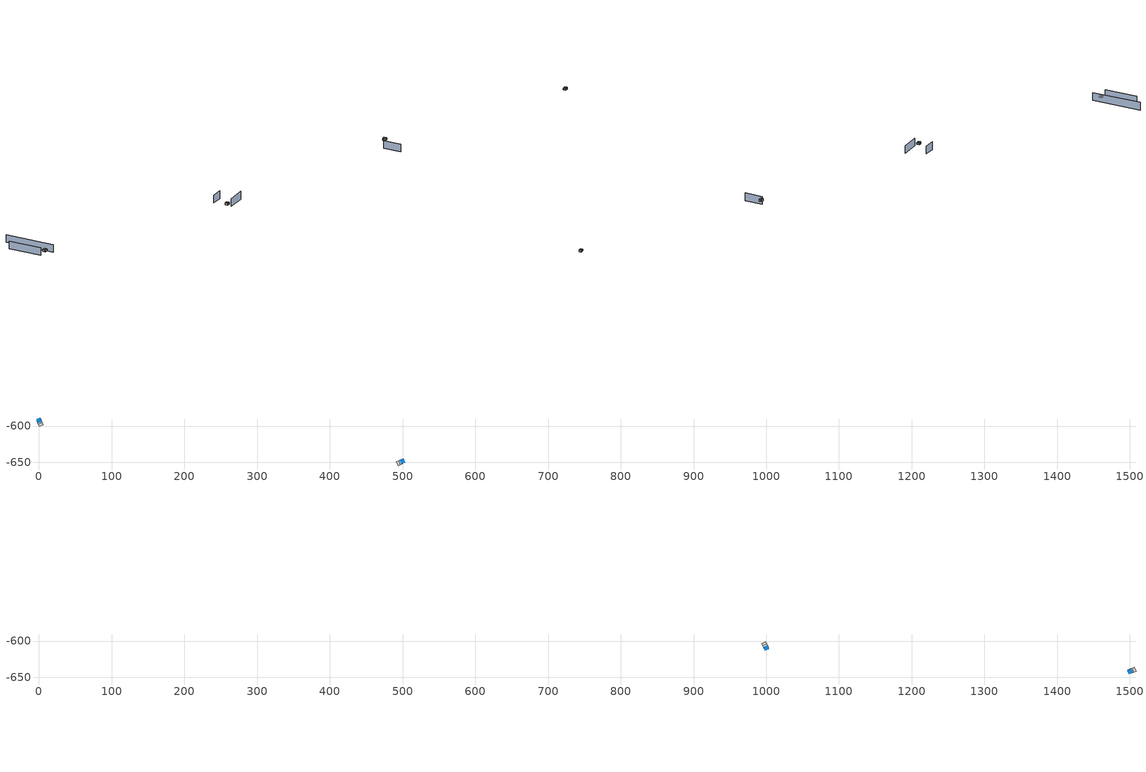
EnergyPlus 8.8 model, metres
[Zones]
0Perim
 floor adiabatic (115mmSandLimeBrick): 2.77,-591.01 4.73,-595.31 -0.72,-597.8 -2.69,-593.51 z4.79
 wall outside (U0-5): 2.77,-591.01 -2.69,-593.51 z4.79:9.57
 wall to 0Core (115mmSandLimeBrick): -0.72,-597.8 4.73,-595.31 z4.79:9.57
 wall adiabatic (115mmSandLimeBrick): -2.69,-593.51 -0.72,-597.8 / 4.73,-595.31 2.77,-591.01 z4.79:9.57
 window (Single): 2.68,-591.05 -2.6,-593.47 z5.64:8.61
 ceiling adiabatic (115mmSandLimeBrick): 2.77,-591.01 -2.69,-593.51 -1.21,-596.73 4.24,-594.23 z9.57
 roof outside (U0-4): 4.24,-594.23 -1.21,-596.73 -0.72,-597.8 4.73,-595.31 z9.57
0Core
 floor adiabatic (115mmSandLimeBrick): 4.73,-595.31 6,-598.07 0.54,-600.56 -0.72,-597.8 z4.79
 wall adiabatic (115mmSandLimeBrick): -0.72,-597.8 0.54,-600.56 6,-598.07 4.73,-595.31 z4.79:9.57
 ceiling adiabatic (115mmSandLimeBrick): 4.73,-595.31 -0.72,-597.8 0.22,-599.87 5.68,-597.38 z9.57
 roof outside (U0-4): 5.68,-597.38 0.22,-599.87 0.54,-600.56 6,-598.07 z9.57
1Perim
 floor adiabatic (115mmSandLimeBrick): 501.09,-651.24 496.76,-653.1 494.39,-647.59 498.72,-645.73 z4.79
 wall outside (U0-5): 501.09,-651.24 498.72,-645.73 z4.79:9.57
 wall to 1Core (115mmSandLimeBrick): 494.39,-647.59 496.76,-653.1 z4.79:9.57
 wall adiabatic (115mmSandLimeBrick): 498.72,-645.73 494.39,-647.59 / 496.76,-653.1 501.09,-651.24 z4.79:9.57
 window (Single): 501.05,-651.15 498.76,-645.82 z5.64:8.61
 ceiling adiabatic (115mmSandLimeBrick): 501.09,-651.24 498.72,-645.73 495.47,-647.13 497.84,-652.64 z9.57
 roof outside (U0-4): 497.84,-652.64 495.47,-647.13 494.39,-647.59 496.76,-653.1 z9.57
1Core
 floor adiabatic (115mmSandLimeBrick): 496.76,-653.1 493.97,-654.3 491.6,-648.79 494.39,-647.59 z4.79
 wall adiabatic (115mmSandLimeBrick): 494.39,-647.59 491.6,-648.79 493.97,-654.3 496.76,-653.1 z4.79:9.57
 ceiling adiabatic (115mmSandLimeBrick): 496.76,-653.1 494.39,-647.59 492.29,-648.49 494.67,-654 z9.57
 roof outside (U0-4): 494.67,-654 492.29,-648.49 491.6,-648.79 493.97,-654.3 z9.57
2Perim
 floor adiabatic (115mmSandLimeBrick): 997.2,-610.71 995.34,-606.38 1000.85,-604 1002.72,-608.34 z14.36
 wall outside (U0-5): 997.2,-610.71 1002.72,-608.34 z14.36:19.15
 wall to 2Core (115mmSandLimeBrick): 1000.85,-604 995.34,-606.38 z14.36:19.15
 wall adiabatic (115mmSandLimeBrick): 1002.72,-608.34 1000.85,-604 / 995.34,-606.38 997.2,-610.71 z14.36:19.15
 window (Single): 997.3,-610.67 1002.62,-608.38 z15.21:18.18
 ceiling adiabatic (115mmSandLimeBrick): 997.2,-610.71 1002.72,-608.34 1001.32,-605.09 995.8,-607.46 z19.15
 roof outside (U0-4): 995.8,-607.46 1001.32,-605.09 1000.85,-604 995.34,-606.38 z19.15
2Core
 floor adiabatic (115mmSandLimeBrick): 995.34,-606.38 994.14,-603.59 999.65,-601.22 1000.85,-604 z14.36
 wall adiabatic (115mmSandLimeBrick): 1000.85,-604 999.65,-601.22 994.14,-603.59 995.34,-606.38 z14.36:19.15
 ceiling adiabatic (115mmSandLimeBrick): 995.34,-606.38 1000.85,-604 999.95,-601.91 994.44,-604.29 z19.15
 roof outside (U0-4): 994.44,-604.29 999.95,-601.91 999.65,-601.22 994.14,-603.59 z19.15
3Perim
 floor adiabatic (115mmSandLimeBrick): 1498.91,-639.13 1503.24,-637.27 1505.61,-642.78 1501.28,-644.65 z14.36
 wall outside (U0-5): 1498.91,-639.13 1501.28,-644.65 z14.36:19.15
 wall to 3Core (115mmSandLimeBrick): 1505.61,-642.78 1503.24,-637.27 z14.36:19.15
 wall adiabatic (115mmSandLimeBrick): 1501.28,-644.65 1505.61,-642.78 / 1503.24,-637.27 1498.91,-639.13 z14.36:19.15
 window (Single): 1498.95,-639.23 1501.24,-644.56 z15.21:18.18
 ceiling adiabatic (115mmSandLimeBrick): 1498.91,-639.13 1501.28,-644.65 1504.53,-643.25 1502.16,-637.74 z19.15
 roof outside (U0-4): 1502.16,-637.74 1504.53,-643.25 1505.61,-642.78 1503.24,-637.27 z19.15
3Core
 floor adiabatic (115mmSandLimeBrick): 1503.24,-637.27 1506.03,-636.07 1508.4,-641.58 1505.61,-642.78 z14.36
 wall adiabatic (115mmSandLimeBrick): 1505.61,-642.78 1508.4,-641.58 1506.03,-636.07 1503.24,-637.27 z14.36:19.15
 ceiling adiabatic (115mmSandLimeBrick): 1503.24,-637.27 1505.61,-642.78 1507.71,-641.88 1505.34,-636.37 z19.15
 roof outside (U0-4): 1505.34,-636.37 1507.71,-641.88 1508.4,-641.58 1506.03,-636.07 z19.15
shading: -29,-491.49 19.71,-603.75 z0:18.98; -13.84,-598.94 -46.16,-524.31 z0:18.7; 546.75,-636.69 503.27,-656.3 / 485.46,-614.9 511.36,-603.75 / 1005.29,-656.3 987.47,-614.9 z0:19.15
[Site:GroundTemperature:BuildingSurface]
14, 14, 14, 14, 14, 14, 14, 14, 14, 14, 14, 14
[Site:GroundReflectance]
0.2, 0.2, 0.2, 0.2, 0.2, 0.2, 0.2, 0.2, 0.2, 0.2, 0.2, 0.2
[Site:GroundReflectance:SnowModifier]
1, 1
[Building]
Building: North Axis {deg}=0; Terrain=Suburbs; Loads Convergence Tolerance Value=.04; Temperature Convergence Tolerance Value {deltaC}=.4; Solar Distribution=MinimalShadowing; Maximum Number of Warmup Days=25
[Construction]
115mmSandLimeBrick: Plaster_0.005_115mmSandLimeBrick, Sand-Lime Brick_0.08_115mmSandLimeBrick, Plaster_0.08_115mmSandLimeBrick
U0-5: XPS Board_0.01_U0-5, General Concrete_0.2_U0-5
U0-4: XPS Board_0.06_U0-4, General Concrete_0.2_U0-4
Single: Generic Clear Glass 6mm_0.006_Single
[Material] Roughness=Rough; Thermal Absorptance=0.9
Name | Thickness {m} | Conductivity {W/m-K} | Density {kg/m3} | Specific Heat {J/kg-K} | Solar Absorptance | Visible Absorptance
Plaster_0.005_115mmSandLimeBrick | 0.005 | 1 | 2000 | 1130 | 0.6 | 0.6
Sand-Lime Brick_0.08_115mmSandLimeBrick | 0.08 | 0.56 | 1200 | 1000 | 0.6 | 0.6
Plaster_0.08_115mmSandLimeBrick | 0.08 | 1 | 2000 | 1130 | 0.6 | 0.6
XPS Board_0.01_U0-5 | 0.01 | 0.034 | 35 | 1400 | 0.6 | 0.6
General Concrete_0.2_U0-5; General Concrete_0.2_U0-4 | 0.2 | 2 | 2400 | 950 | 0.7 | 0.7
XPS Board_0.06_U0-4 | 0.06 | 0.034 | 35 | 1400 | 0.6 | 0.6
[WindowMaterial:Glazing]
Generic Clear Glass 6mm_0.006_Single: Optical Data Type=SpectralAverage; Window Glass Spectral Data Set=SpectralAverage; Thickness {m}=0.006; Solar Transmittance at Normal Incidence=0.68; Front Side Solar Reflectance at Normal Incidence=0.09; Back Side Solar Reflectance at Normal Incidence=0.1; Visible Transmittance at Normal Incidence=0.81; Front Side Visible Reflectance at Normal Incidence=0.11; Back Side Visible Reflectance at Normal Incidence=0.12; Infrared Transmittance at Normal Incidence=0; Front Side Infrared Hemispherical Emissivity=0.2; Back Side Infrared Hemispherical Emissivity=0.2; Conductivity {W/m-K}=0.9; Dirt Correction Factor for Solar and Visible Transmittance=1
[EnergyManagementSystem:Sensor]
Name | Output:Variable or Output:Meter Index Key | Output:Variable or Output:Meter
OutdoorTemp | Environment | Site Outdoor Air Drybulb Temperature
OutdoorRelHumid | Environment | Site Outdoor Air Relative Humidity
USRNATVENT_0Perim; USRNATVENT_1Perim; USRNATVENT_2Perim; USRNATVENT_3Perim | AllOff | Schedule Value
[Zone] Type=1; Multiplier=1; Zone Inside Convection Algorithm=TARP; Zone Outside Convection Algorithm=DOE-2
Name | Volume {m3} | Floor Area {m2}
0Perim; 1Perim; 2Perim; 3Perim | 135.611 | 28.3276
0Core; 1Core; 2Core; 3Core | 87.1873 | 18.2124
[People] Number of People Schedule=AllOn; Number of People Calculation Method=People/Area; People per Zone Floor Area {person/m2}=0.5; Fraction Radiant=0.3; Sensible Heat Fraction=AUTOCALCULATE; Carbon Dioxide Generation Rate {m3/s-W}=3.82e-08; Enable ASHRAE 55 Comfort Warnings=No; Mean Radiant Temperature Calculation Type=ZoneAveraged; Clothing Insulation Calculation Method=DynamicClothingModelASHRAE55; Thermal Comfort Model 1 Type=AdaptiveASH55
Name | Zone or ZoneList | Activity Level Schedule | Work Efficiency Schedule | Air Velocity Schedule
People 0Perim | 0Perim | 0PerimPeopleActivity | 0PerimWorkEfficiency | 0PerimAirVelocity
People 0Core | 0Core | 0CorePeopleActivity | 0CoreWorkEfficiency | 0CoreAirVelocity
People 1Perim | 1Perim | 1PerimPeopleActivity | 1PerimWorkEfficiency | 1PerimAirVelocity
People 1Core | 1Core | 1CorePeopleActivity | 1CoreWorkEfficiency | 1CoreAirVelocity
People 2Perim | 2Perim | 2PerimPeopleActivity | 2PerimWorkEfficiency | 2PerimAirVelocity
People 2Core | 2Core | 2CorePeopleActivity | 2CoreWorkEfficiency | 2CoreAirVelocity
People 3Perim | 3Perim | 3PerimPeopleActivity | 3PerimWorkEfficiency | 3PerimAirVelocity
People 3Core | 3Core | 3CorePeopleActivity | 3CoreWorkEfficiency | 3CoreAirVelocity
[ElectricEquipment] Schedule=AllOn; Design Level Calculation Method=Watts/Area; Watts per Zone Floor Area {W/m2}=35; Fraction Latent=0; Fraction Radiant=.2; Fraction Lost=0
Name | Zone or ZoneList
0Perim Equipment 1 | 0Perim
0Core Equipment 1 | 0Core
1Perim Equipment 1 | 1Perim
1Core Equipment 1 | 1Core
2Perim Equipment 1 | 2Perim
2Core Equipment 1 | 2Core
3Perim Equipment 1 | 3Perim
3Core Equipment 1 | 3Core
[Lights] Schedule=AllOn; Design Level Calculation Method=Watts/Area; Watts per Zone Floor Area {W/m2}=15; Return Air Fraction=0; Fraction Radiant=.42; Fraction Visible=.18; Fraction Replaceable=1
Name | Zone or ZoneList
0Perim General lighting | 0Perim
0Core General lighting | 0Core
1Perim General lighting | 1Perim
1Core General lighting | 1Core
2Perim General lighting | 2Perim
2Core General lighting | 2Core
3Perim General lighting | 3Perim
3Core General lighting | 3Core
[ZoneControl:Thermostat]
Name | Zone or ZoneList | Control Type Schedule | Control 1
0Perim Thermostat | 0Perim | 0PerimZoneControlTypeSched | Dual Setpoint - Zone 0Perim
0Core Thermostat | 0Core | 0CoreZoneControlTypeSched | Dual Setpoint - Zone 0Core
1Perim Thermostat | 1Perim | 1PerimZoneControlTypeSched | Dual Setpoint - Zone 1Perim
1Core Thermostat | 1Core | 1CoreZoneControlTypeSched | Dual Setpoint - Zone 1Core
2Perim Thermostat | 2Perim | 2PerimZoneControlTypeSched | Dual Setpoint - Zone 2Perim
2Core Thermostat | 2Core | 2CoreZoneControlTypeSched | Dual Setpoint - Zone 2Core
3Perim Thermostat | 3Perim | 3PerimZoneControlTypeSched | Dual Setpoint - Zone 3Perim
3Core Thermostat | 3Core | 3CoreZoneControlTypeSched | Dual Setpoint - Zone 3Core
[ThermostatSetpoint:DualSetpoint]
Name | Heating Setpoint Temperature Schedule | Cooling Setpoint Temperature Schedule
Dual Setpoint - Zone 0Perim | 0PerimHeating_SP_Sch | 0PerimCooling_SP_Sch
Dual Setpoint - Zone 0Core | 0CoreHeating_SP_Sch | 0CoreCooling_SP_Sch
Dual Setpoint - Zone 1Perim | 1PerimHeating_SP_Sch | 1PerimCooling_SP_Sch
Dual Setpoint - Zone 1Core | 1CoreHeating_SP_Sch | 1CoreCooling_SP_Sch
Dual Setpoint - Zone 2Perim | 2PerimHeating_SP_Sch | 2PerimCooling_SP_Sch
Dual Setpoint - Zone 2Core | 2CoreHeating_SP_Sch | 2CoreCooling_SP_Sch
Dual Setpoint - Zone 3Perim | 3PerimHeating_SP_Sch | 3PerimCooling_SP_Sch
Dual Setpoint - Zone 3Core | 3CoreHeating_SP_Sch | 3CoreCooling_SP_Sch
[Zone equipment]
0Perim: 0Perim Ideal Loads Air
0Core: 0Core Ideal Loads Air
1Perim: 1Perim Ideal Loads Air
1Core: 1Core Ideal Loads Air
2Perim: 2Perim Ideal Loads Air
2Core: 2Core Ideal Loads Air
3Perim: 3Perim Ideal Loads Air
3Core: 3Core Ideal Loads Air
[ZoneHVAC:IdealLoadsAirSystem] Maximum Heating Supply Air Temperature {C}=30; Minimum Cooling Supply Air Temperature {C}=18; Maximum Heating Supply Air Humidity Ratio {kgWater/kgDryAir}=0.01; Minimum Cooling Supply Air Humidity Ratio {kgWater/kgDryAir}=0.008; Heating Limit=NoLimit; Maximum Heating Air Flow Rate {m3/s}=100; Cooling Limit=NoLimit; Maximum Cooling Air Flow Rate {m3/s}=100; Heating Availability Schedule=AllOn; Cooling Availability Schedule=AllOn; Dehumidification Control Type=None; Humidification Control Type=None; Demand Controlled Ventilation Type=OccupancySchedule; Outdoor Air Economizer Type=NoEconomizer; Heat Recovery Type=None; Sensible Heat Recovery Effectiveness=0.7; Latent Heat Recovery Effectiveness=0.65
Name | Design Specification Outdoor Air Object
0Perim Ideal Loads Air | 0PerimMinFreshAir
0Core Ideal Loads Air | 0CoreMinFreshAir
1Perim Ideal Loads Air | 1PerimMinFreshAir
1Core Ideal Loads Air | 1CoreMinFreshAir
2Perim Ideal Loads Air | 2PerimMinFreshAir
2Core Ideal Loads Air | 2CoreMinFreshAir
3Perim Ideal Loads Air | 3PerimMinFreshAir
3Core Ideal Loads Air | 3CoreMinFreshAir
[DesignSpecification:OutdoorAir] Outdoor Air Method=Sum; Outdoor Air Flow per Person {m3/s-person}=0.002; Outdoor Air Flow per Zone Floor Area {m3/s-m2}=0.002; Outdoor Air Schedule=AllOn
0PerimMinFreshAir; 0CoreMinFreshAir; 1PerimMinFreshAir; 1CoreMinFreshAir; 2PerimMinFreshAir; 2CoreMinFreshAir; 3PerimMinFreshAir; 3CoreMinFreshAir
[ZoneVentilation:DesignFlowRate] Schedule=AllOn; Design Flow Rate Calculation Method=AirChanges/Hour; Air Changes per Hour {1/hr}=0; Ventilation Type=NATURAL; Fan Pressure Rise {Pa}=0; Fan Total Efficiency=1; Constant Term Coefficient=1; Temperature Term Coefficient=0; Velocity Term Coefficient=0; Velocity Squared Term Coefficient=0; Minimum Indoor Temperature {C}=18; Delta Temperature {deltaC}=1; Maximum Wind Speed {m/s}=40
Name | Zone or ZoneList
0Perim ScheduledVent | 0Perim
1Perim ScheduledVent | 1Perim
2Perim ScheduledVent | 2Perim
3Perim ScheduledVent | 3Perim
[EnergyManagementSystem:Actuator] Actuated Component Type=Schedule:Constant; Actuated Component Control Type=Schedule Value
Name | Actuated Component Unique
NATVENT_AVAIL_SCHED_ACTUATOR_0Perim | NATVENT_AVAIL_SCHED_0Perim
NATVENT_AVAIL_SCHED_ACTUATOR_1Perim | NATVENT_AVAIL_SCHED_1Perim
NATVENT_AVAIL_SCHED_ACTUATOR_2Perim | NATVENT_AVAIL_SCHED_2Perim
NATVENT_AVAIL_SCHED_ACTUATOR_3Perim | NATVENT_AVAIL_SCHED_3Perim
[EnergyManagementSystem:ProgramCallingManager]
My 0Perim_Setpoint_Schedule_Calculator_Example: BeginTimestepBeforePredictor; 0Perim_ErlEnforceBinary
My 1Perim_Setpoint_Schedule_Calculator_Example: BeginTimestepBeforePredictor; 1Perim_ErlEnforceBinary
My 2Perim_Setpoint_Schedule_Calculator_Example: BeginTimestepBeforePredictor; 2Perim_ErlEnforceBinary
My 3Perim_Setpoint_Schedule_Calculator_Example: BeginTimestepBeforePredictor; 3Perim_ErlEnforceBinary
[EnergyManagementSystem:Program]
0Perim_ErlEnforceBinary: IF (USRNATVENT_0Perim > 0); Set NATVENT_AVAIL_SCHED_ACTUATOR_0Perim = 1; ELSE; Set NATVENT_AVAIL_SCHED_ACTUATOR_0Perim = 0; ENDIF
1Perim_ErlEnforceBinary: IF (USRNATVENT_1Perim > 0); Set NATVENT_AVAIL_SCHED_ACTUATOR_1Perim = 1; ELSE; Set NATVENT_AVAIL_SCHED_ACTUATOR_1Perim = 0; ENDIF
2Perim_ErlEnforceBinary: IF (USRNATVENT_2Perim > 0); Set NATVENT_AVAIL_SCHED_ACTUATOR_2Perim = 1; ELSE; Set NATVENT_AVAIL_SCHED_ACTUATOR_2Perim = 0; ENDIF
3Perim_ErlEnforceBinary: IF (USRNATVENT_3Perim > 0); Set NATVENT_AVAIL_SCHED_ACTUATOR_3Perim = 1; ELSE; Set NATVENT_AVAIL_SCHED_ACTUATOR_3Perim = 0; ENDIF
[ZoneVentilation:WindandStackOpenArea] Opening Area {m2}=13.7873; Opening Effectiveness=0; Effective Angle {deg}=0; Height Difference {m}=0.742849; Discharge Coefficient for Opening=0.6; Minimum Indoor Temperature {C}=24; Maximum Indoor Temperature {C}=100; Delta Temperature {deltaC}=1; Minimum Outdoor Temperature {C}=22; Maximum Outdoor Temperature {C}=26; Maximum Wind Speed {m/s}=40
Name | Zone | Opening Area Fraction Schedule
0PerimNatVent_Buoy | 0Perim | NATVENT_AVAIL_SCHED_0Perim
1PerimNatVent_Buoy | 1Perim | NATVENT_AVAIL_SCHED_1Perim
2PerimNatVent_Buoy | 2Perim | NATVENT_AVAIL_SCHED_2Perim
3PerimNatVent_Buoy | 3Perim | NATVENT_AVAIL_SCHED_3Perim
[ZoneInfiltration:DesignFlowRate] Schedule=On; Design Flow Rate Calculation Method=AirChanges/Hour; Air Changes per Hour {1/hr}=2; Constant Term Coefficient=1; Temperature Term Coefficient=0; Velocity Term Coefficient=0; Velocity Squared Term Coefficient=0
Name | Zone or ZoneList
0PerimInfiltration | 0Perim
1PerimInfiltration | 1Perim
2PerimInfiltration | 2Perim
3PerimInfiltration | 3Perim
[WaterUse:Equipment]
Name | Peak Flow Rate {m3/s} | Flow Rate Fraction Schedule | Target Temperature Schedule | Hot Water Supply Temperature Schedule | Cold Water Supply Temperature Schedule
DHW 0Perim | 0 | equipOffice | DHW Supply Temperature 0Perim | DHW Supply Temperature 0Perim | DHW Mains Temperature 0Perim
DHW 0Core | 1.5177e-05 | 60HrWk | DHW Supply Temperature 0Core | DHW Supply Temperature 0Core | DHW Mains Temperature 0Core
DHW 1Perim | 0 | equipOffice | DHW Supply Temperature 1Perim | DHW Supply Temperature 1Perim | DHW Mains Temperature 1Perim
DHW 1Core | 1.5177e-05 | 60HrWk | DHW Supply Temperature 1Core | DHW Supply Temperature 1Core | DHW Mains Temperature 1Core
DHW 2Perim | 0 | equipOffice | DHW Supply Temperature 2Perim | DHW Supply Temperature 2Perim | DHW Mains Temperature 2Perim
DHW 2Core | 1.5177e-05 | 60HrWk | DHW Supply Temperature 2Core | DHW Supply Temperature 2Core | DHW Mains Temperature 2Core
DHW 3Perim | 0 | equipOffice | DHW Supply Temperature 3Perim | DHW Supply Temperature 3Perim | DHW Mains Temperature 3Perim
DHW 3Core | 1.5177e-05 | 60HrWk | DHW Supply Temperature 3Core | DHW Supply Temperature 3Core | DHW Mains Temperature 3Core
[Schedule:Constant]
On: On/Off, 1
0PerimPeopleActivity; 0CorePeopleActivity; 1PerimPeopleActivity; 1CorePeopleActivity; 2PerimPeopleActivity; 2CorePeopleActivity; 3PerimPeopleActivity; 3CorePeopleActivity: Any Number, 125.28
0PerimAirVelocity; 0CoreAirVelocity; 1PerimAirVelocity; 1CoreAirVelocity; 2PerimAirVelocity; 2CoreAirVelocity; 3PerimAirVelocity; 3CoreAirVelocity: Any Number, 0.2
0PerimWorkEfficiency; 0CoreWorkEfficiency; 1PerimWorkEfficiency; 1CoreWorkEfficiency; 2PerimWorkEfficiency; 2CoreWorkEfficiency; 3PerimWorkEfficiency; 3CoreWorkEfficiency: Any Number, 0
0PerimHeating_SP_Sch; 0PerimCooling_SP_Sch; 0CoreHeating_SP_Sch; 0CoreCooling_SP_Sch; 1PerimHeating_SP_Sch; 1PerimCooling_SP_Sch; 1CoreHeating_SP_Sch; 1CoreCooling_SP_Sch; 2PerimHeating_SP_Sch; 2PerimCooling_SP_Sch; 2CoreHeating_SP_Sch; 2CoreCooling_SP_Sch; 3PerimHeating_SP_Sch; 3PerimCooling_SP_Sch; 3CoreHeating_SP_Sch; 3CoreCooling_SP_Sch: Temperature, 24
0PerimZoneControlTypeSched; 0CoreZoneControlTypeSched; 1PerimZoneControlTypeSched; 1CoreZoneControlTypeSched; 2PerimZoneControlTypeSched; 2CoreZoneControlTypeSched; 3PerimZoneControlTypeSched; 3CoreZoneControlTypeSched: Any Number, 4
NATVENT_AVAIL_SCHED_0Perim; NATVENT_AVAIL_SCHED_1Perim; NATVENT_AVAIL_SCHED_2Perim; NATVENT_AVAIL_SCHED_3Perim: Fraction, 1
DHW Supply Temperature 0Perim; DHW Supply Temperature 0Core; DHW Supply Temperature 1Perim; DHW Supply Temperature 1Core; DHW Supply Temperature 2Perim; DHW Supply Temperature 2Core; DHW Supply Temperature 3Perim; DHW Supply Temperature 3Core: Temperature, 65
DHW Mains Temperature 0Perim; DHW Mains Temperature 0Core; DHW Mains Temperature 1Perim; DHW Mains Temperature 1Core; DHW Mains Temperature 2Perim; DHW Mains Temperature 2Core; DHW Mains Temperature 3Perim; DHW Mains Temperature 3Core: Temperature, 10
[Schedule:Year]
AllOn: AllOn, 1, 1, 12, 31
equipOffice: equipOffice, 1, 1, 12, 31
AllOff: AllOff, 1, 1, 12, 31
60HrWk: 60HrWk, 1, 1, 12, 31
[Schedule:Week:Daily]
AllOn: AllOn, AllOn, AllOn, AllOn, AllOn, AllOn, AllOn, AllOn, AllOn, AllOn, AllOn, AllOn
equipOffice: equipOfficeWeekEnd, equipOffice, equipOffice, equipOffice, equipOffice, equipOffice, equipOfficeWeekEnd, equipOfficeWeekEnd, equipOffice, equipOffice, equipOffice, equipOffice
AllOff: AllOff, AllOff, AllOff, AllOff, AllOff, AllOff, AllOff, AllOff, AllOff, AllOff, AllOff, AllOff
60HrWk: 60HrWkDay, 60HrWkDay, 60HrWkDay, 60HrWkDay, 60HrWkDay, 60HrWkDay, 60HrWkDay, 60HrWkDay, 60HrWkDay, 60HrWkDay, 60HrWkDay, 60HrWkDay
[Schedule:Day:Hourly]
AllOn: 1, 1, 1, 1, 1, 1, 1, 1, 1, 1, 1, 1, 1, 1, 1, 1, 1, 1, 1, 1, 1, 1, 1, 1
equipOffice; equipOfficeWeekEnd: 0.1, 0.1, 0.1, 0.1, 0.1, 0.1, 0.1, 0.2, 0.4, 0.6, 0.8, 0.8, 0.4, 0.6, 0.8, 0.8, 0.4, 0.2, 0.1, 0.1, 0.1, 0.1, 0.1, 0.1
AllOff: 0, 0, 0, 0, 0, 0, 0, 0, 0, 0, 0, 0, 0, 0, 0, 0, 0, 0, 0, 0, 0, 0, 0, 0
60HrWkDay: 0.2, 0.2, 0.2, 0.2, 0.2, 0.2, 0.2, 0.4, 0.8, 0.8, 1, 1, 0.8, 1, 1, 1, 0.8, 0.4, 0.2, 0.2, 0.2, 0.2, 0.2, 0.2
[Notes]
----  This file was generated with Archsim v.4.0.2.17
-------------------------ERL SENSORS--------------------------
115mmSandLimeBrick GasType: Partition
